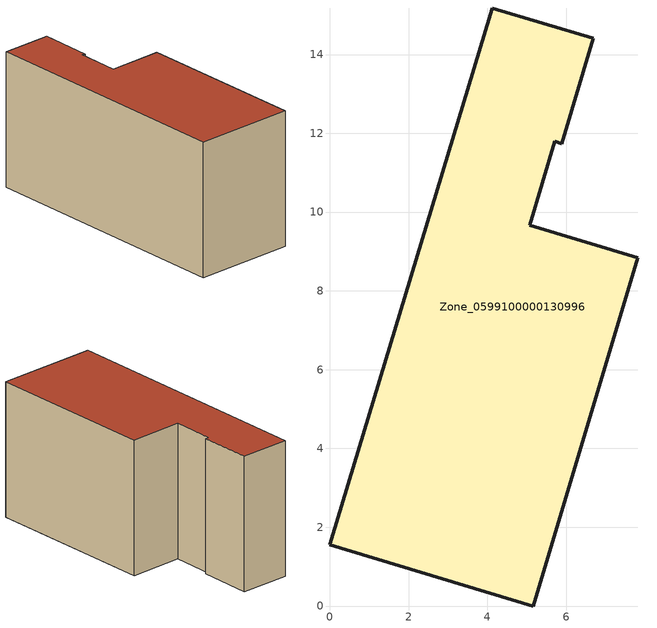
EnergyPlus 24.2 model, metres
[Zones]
Zone_0599100000130996
 floor ground (C_G): 0,1.56 4.12,15.18 6.69,14.41 5.88,11.74 5.71,11.8 5.07,9.67 7.81,8.84 5.16,0 z0
 wall outside (C_F): 4.12,15.18 0,1.56 5.16,0 7.81,8.84 5.07,9.67 5.71,11.8 5.88,11.74 6.69,14.41 4.12,15.18 z0:7.26
 roof outside (C_R): 5.88,11.74 6.69,14.41 4.12,15.18 0,1.56 5.16,0 7.81,8.84 5.07,9.67 5.71,11.8 z7.26
[BUILDING]
Pand.0599100000130996: North Axis=0; Terrain=City; Loads Convergence Tolerance Value=0.04; Temperature Convergence Tolerance Value=0.4; Solar Distribution=FullExterior; Maximum Number of Warmup Days=25; Minimum Number of Warmup Days=1
[Site:Location]
Rotterdam.The.Hague.AP_ZH_NLD Design_Conditions: Latitude=51.96; Longitude=4.45; Time Zone=1; Elevation=-4.5
[SITE:GROUNDTEMPERATURE:BUILDINGSURFACE]
18, 18, 18, 18, 18, 18, 18, 18, 18, 18, 18, 18
[MATERIAL] Thermal Absorptance=0.9; Solar Absorptance=0.7; Visible Absorptance=0.7
Name | Roughness | Thickness | Conductivity | Density | Specific Heat
G.TC.1975-1991 | MediumSmooth | 0.15 | 0.288461 | 540 | 1210
F.TC.1975-1991 | Rough | 0.3 | 0.230769 | 1920 | 840
R.TC.1975-1991 | MediumRough | 0.2 | 0.153846 | 1500 | 1000
[CONSTRUCTION]
C_G: G.TC.1975-1991
C_F: F.TC.1975-1991
C_R: R.TC.1975-1991
[ZONE]
Zone_0599100000130996: Type=1; Multiplier=1; Ceiling Height=Autocalculate; Volume=Autocalculate; Floor Area=autocalculate; Part of Total Floor Area=Yes
[ZONEINFILTRATION:DESIGNFLOWRATE]
Infil_Zone_0599100000130996: Zone or ZoneList or Space or SpaceList=Zone_0599100000130996; Schedule=AlwaysOn; Design Flow Rate Calculation Method=Flow/Area; Flow Rate per Floor Area=0.003; Constant Term Coefficient=1; Temperature Term Coefficient=0; Velocity Term Coefficient=0; Velocity Squared Term Coefficient=0
[HVACTEMPLATE:ZONE:IDEALLOADSAIRSYSTEM]
Zone_0599100000130996: Maximum Heating Supply Air Temperature=50; Minimum Cooling Supply Air Temperature=13; Maximum Heating Supply Air Humidity Ratio=0.0156; Minimum Cooling Supply Air Humidity Ratio=0.0077; Heating Limit=NoLimit; Cooling Limit=NoLimit; Dehumidification Control Type=ConstantSensibleHeatRatio; Cooling Sensible Heat Ratio=0.7; Dehumidification Setpoint=60; Humidification Control Type=None; Humidification Setpoint=30; Outdoor Air Method=None; Outdoor Air Flow Rate per Person=0.00944; Outdoor Air Flow Rate per Zone Floor Area=0; Outdoor Air Flow Rate per Zone=0; Demand Controlled Ventilation Type=None; Outdoor Air Economizer Type=NoEconomizer; Heat Recovery Type=None; Sensible Heat Recovery Effectiveness=0.7; Latent Heat Recovery Effectiveness=0.65
[ZONECONTROL:THERMOSTAT]
ThermostatControl_Zone_0599100000130996: Zone or ZoneList=Zone_0599100000130996; Control Type Schedule=DualSetpointControlType; Control 1=Thermostat_Zone_0599100000130996; Temperature Difference Between Cutout And Setpoint=0
[THERMOSTATSETPOINT:DUALSETPOINT]
Thermostat_Zone_0599100000130996: Heating Setpoint Temperature Schedule=HeatingSetpoint_Zone_0599100000130996; Cooling Setpoint Temperature Schedule=CoolingSetpoint_Zone_0599100000130996
[SCHEDULE:COMPACT]
HeatingSetpoint_Zone_0599100000130996: Through: 12/31, For: AllDays, Until: 24:00, 21
CoolingSetpoint_Zone_0599100000130996: Through: 12/31, For: AllDays, Until: 24:00, 24
DualSetpointControlType: Through: 12/31, For: AllDays, Until: 24:00, 4
AlwaysOn: Through: 12/31, For: AllDays, Until: 24:00, 1
